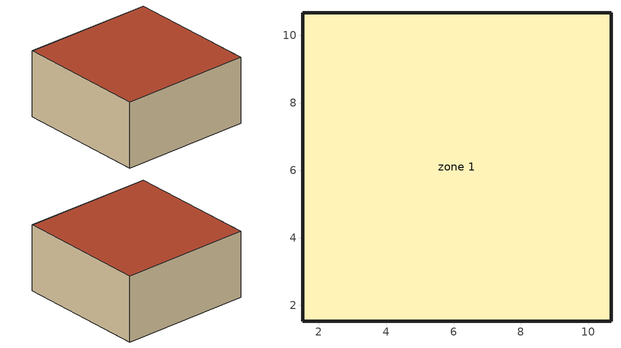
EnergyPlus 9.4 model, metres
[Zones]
zone 1
 floor ground (Exterior Floor): 10.67,10.67 10.67,1.52 1.52,1.52 1.52,10.67 z0
 wall outside (Exterior Wall): 1.52,10.67 1.52,1.52 10.67,1.52 10.67,10.67 1.52,10.67 z0:4.57
 roof outside (Exterior Roof): 1.52,10.67 1.52,1.52 10.67,1.52 10.67,10.67 z4.57
[Building]
skylight-rotate: North Axis {deg}=0; Terrain=City; Loads Convergence Tolerance Value {W}=0.04; Temperature Convergence Tolerance Value {deltaC}=0.4; Solar Distribution=FullInteriorAndExterior; Maximum Number of Warmup Days=25; Minimum Number of Warmup Days=6
[Site:Location]
CHICAGO_IL_USA TMY2-94846: Latitude {deg}=41.78; Longitude {deg}=-87.75; Time Zone {hr}=-6; Elevation {m}=190
[Material]
Name | Roughness | Thickness {m} | Conductivity {W/m-K} | Density {kg/m3} | Specific Heat {J/kg-K}
I02 50mm insulation board | MediumRough | 0.0508 | 0.03 | 43 | 1210
G01a 19mm gypsum board | MediumSmooth | 0.019 | 0.16 | 800 | 1090
M11 100mm lightweight concrete | MediumRough | 0.1016 | 0.53 | 1280 | 840
F16 Acoustic tile | MediumSmooth | 0.0191 | 0.06 | 368 | 590
M01 100mm brick | MediumRough | 0.1016 | 0.89 | 1920 | 790
M15 200mm heavyweight concrete | MediumRough | 0.2032 | 1.95 | 2240 | 900
[Material:AirGap]
Name | Thermal Resistance {m2-K/W}
F04 Wall air space resistance | 0.15
F05 Ceiling air space resistance | 0.18
[Construction]
Exterior Floor: I02 50mm insulation board, M15 200mm heavyweight concrete
Exterior Wall: M01 100mm brick, M15 200mm heavyweight concrete, I02 50mm insulation board, F04 Wall air space resistance, G01a 19mm gypsum board
Exterior Roof: M11 100mm lightweight concrete, F05 Ceiling air space resistance, F16 Acoustic tile
[Zone]
zone 1: Multiplier=1
